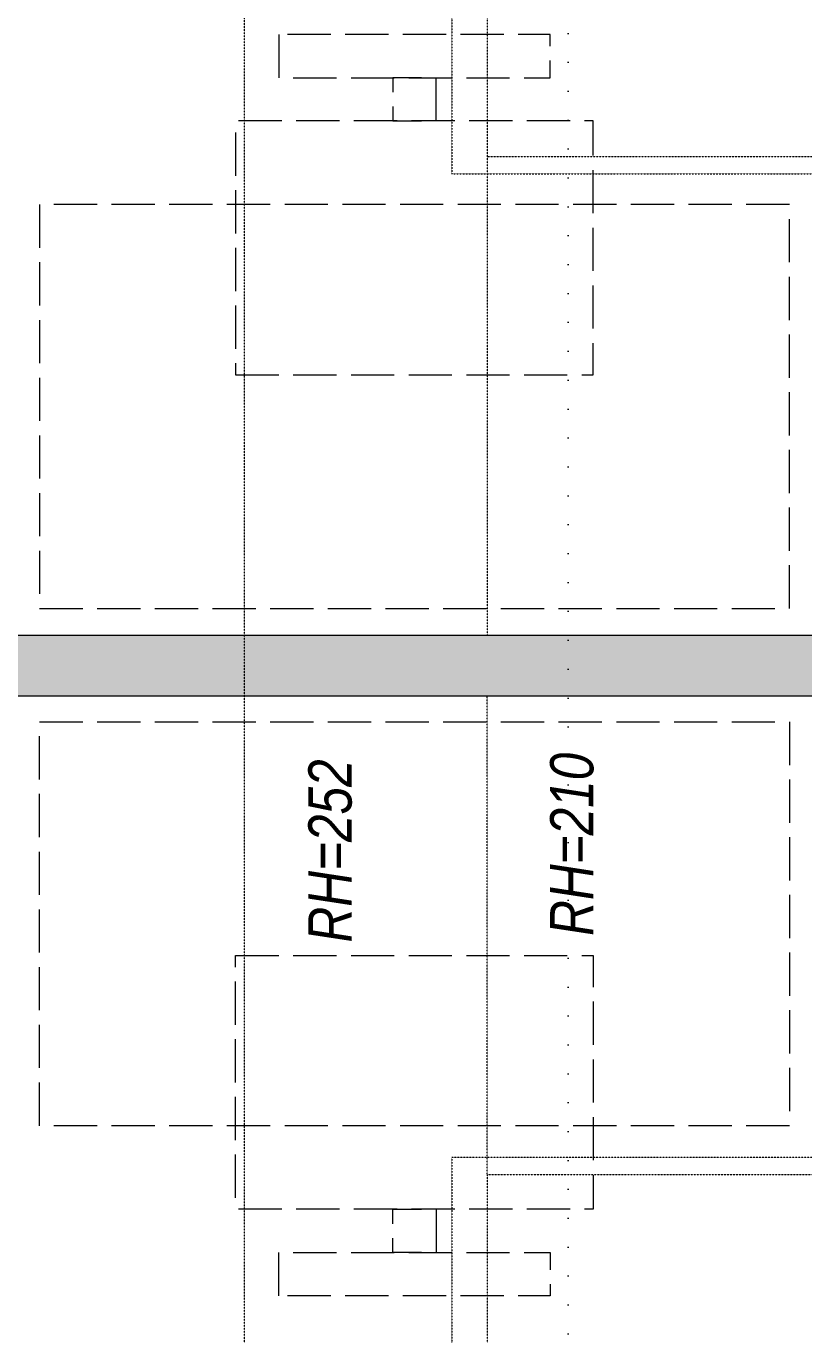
# Model space of a CAD drawing. Header units: metres. Extents: x -19025 to 34897, y -14024 to 26069.
# Drawn here: x 21764 to 23112, y -1581 to 688 of the extents above; entities that cross this region are included whole.
import ezdxf

# ---------------------------------------------------------------- set-up
doc = ezdxf.new("R2010")
doc.units = ezdxf.units.M
doc.header["$MEASUREMENT"] = 0
for name, pattern in [('Punktlinie weit', [0.05, 0, -0.05]), ('Strichlinie eng', [0.1, 0.075, -0.025]), ('Strichlinie mittel', [0.15, 0.1, -0.05])]:
    doc.linetypes.add(name, pattern=pattern)
for name, color, linetype in [('310 Dachkonstruktion massiv', 7, 'Continuous'), ('510 Moeblierung', 7, 'Continuous'), ('930 Beschriftung Allgemein', 7, 'Continuous'), ('938 Beschriftung Statik', 7, 'Continuous'), ('Neubau_130 Wand Innen', 7, 'Continuous')]:
    doc.layers.add(name, color=color, linetype=linetype)
doc.styles.add('ERSTELLTER_STIL_6', font='ARIALNI.TTF')

# ---------------------------------------------------------------- blocks, each defined once
blk = doc.blocks.new('Büroarbeitsplatz 27[63]_1', base_point=(20.0353, 3.7851))
at = {"layer": '510 Moeblierung', "color": 253, "linetype": 'Strichlinie eng', "lineweight": 9, "true_color": 0x9f9f9f, "flags": 128}
for points in [[(20.0353, 3.7851), (21.3353, 3.7851), (21.3353, 3.0851), (20.0353, 3.0851)], [(20.3753, 3.3801), (20.9953, 3.3801), (20.9953, 2.9401), (20.3753, 2.9401)], [(20.7228, 2.9401), (20.7228, 2.8651), (20.6478, 2.8651), (20.6478, 2.9401)], [(20.4503, 2.7901), (20.4503, 2.8651), (20.9203, 2.8651), (20.9203, 2.7901)]]:
    blk.add_lwpolyline(points, close=True, dxfattribs=at)
blk = doc.blocks.new('Büroarbeitsplatz 27[64]_1', base_point=(20.0353, 3.9818))
at = {"layer": '510 Moeblierung', "color": 253, "linetype": 'Strichlinie eng', "lineweight": 9, "true_color": 0x9f9f9f, "flags": 128}
for points in [[(20.4503, 4.9768), (20.4503, 4.9018), (20.9203, 4.9018), (20.9203, 4.9768)], [(20.7228, 4.8268), (20.7228, 4.9018), (20.6478, 4.9018), (20.6478, 4.8268)], [(20.3753, 4.3868), (20.9953, 4.3868), (20.9953, 4.8268), (20.3753, 4.8268)], [(20.0353, 3.9818), (21.3353, 3.9818), (21.3353, 4.6818), (20.0353, 4.6818)]]:
    blk.add_lwpolyline(points, close=True, dxfattribs=at)
blk = doc.blocks.new('Wand_148_1', base_point=(18.8401, 3.83))
at = {"layer": 'Neubau_130 Wand Innen', "linetype": 'Continuous', "lineweight": 13, "true_color": 0xa7a7a7}
h = blk.add_hatch(dxfattribs=at)
h.set_pattern_fill('GIPSKARTONWAND_0001', color=253, style=0, pattern_type=2)
h.set_pattern_definition([(45, (0, 0), (-0.03535534, 0.03535534), [0.05, 0]), (135, (0, 0), (0.03535534, 0.03535534), [0.05, 0])])
h.paths.add_polyline_path([(18.9701, 3.83), (22.6359, 3.83), (22.6359, 3.935), (18.9701, 3.935)])
at = {"layer": 'Neubau_130 Wand Innen', "color": 7, "linetype": 'Continuous', "lineweight": 13, "flags": 128}
for points in [[(22.6359, 3.935), (18.9701, 3.935)], [(18.9701, 3.83), (22.6359, 3.83)]]:
    blk.add_lwpolyline(points, dxfattribs=at)
blk = doc.blocks.new('Dachfläche_55_1', base_point=(20.952, 13.391))
at = {"layer": '310 Dachkonstruktion massiv', "color": 255, "linetype": 'Punktlinie weit', "lineweight": 13, "flags": 128}
blk.add_lwpolyline([(21.8083, 13.391), (20.952, 13.391), (20.952, 0.63), (21.8083, 0.63)], dxfattribs=at)

msp = doc.modelspace()

# ---------------------------------------------------------------- linework, layer by layer
at = {"layer": '930 Beschriftung Allgemein', "color": 7, "linetype": 'Strichlinie mittel', "lineweight": 13}
for points in [[(22141.342, 2631.961), (22141.342, -3473.021)], [(23354.913, 1801.923), (22562.884, 1801.923), (22562.884, 461.923), (23355.117, 461.923)], [(22562.884, 461.923), (22562.884, -368.048)], [(22562.884, -1303.05), (22562.884, -473.048)], [(23354.913, -1303.05), (22562.884, -1303.05), (22562.884, -2643.05), (23355.117, -2643.05)]]:
    msp.add_lwpolyline(points, dxfattribs=at)
at = {"layer": '938 Beschriftung Statik', "color": 139, "linetype": 'Strichlinie eng', "lineweight": 13, "true_color": 0x2c655e}
for points in [[(24251.191, 1831.992), (22501.342, 1831.916), (22501.342, 431.953), (24251.212, 431.953)], [(24251.191, -1272.981), (22501.342, -1273.057), (22501.342, -2673.021), (24251.212, -2673.021)]]:
    msp.add_lwpolyline(points, dxfattribs=at)

# ---------------------------------------------------------------- block references
at = {"layer": '310 Dachkonstruktion massiv', "color": 7, "linetype": 'Continuous', "lineweight": 13, "xscale": 1000, "yscale": 1000, "zscale": 1000}
msp.add_blockref('Dachfläche_55_1', (22703.298, 9087.909), dxfattribs=at)
at = {"layer": '510 Moeblierung', "color": 253, "linetype": 'Strichlinie eng', "lineweight": 9, "true_color": 0x9f9f9f, "xscale": 1000, "yscale": 1000, "zscale": 1000}
for name, p in [('Büroarbeitsplatz 27[64]_1', (21786.67, -321.253)), ('Büroarbeitsplatz 27[63]_1', (21786.67, -517.982))]:
    msp.add_blockref(name, p, dxfattribs=at)
at = {"layer": 'Neubau_130 Wand Innen', "color": 7, "lineweight": 30, "xscale": 1000, "yscale": 1000, "zscale": 1000}
msp.add_blockref('Wand_148_1', (20591.399, -473.048), dxfattribs=at)

# ---------------------------------------------------------------- texts
at = {"layer": '930 Beschriftung Allgemein', "color": 7, "linetype": 'Continuous', "lineweight": 13, "char_height": 75, "attachment_point": 2, "rotation": 90, "style": 'ERSTELLTER_STIL_6'}
for s, insert in [('\\A1;{\\pqc;\\fArial Narrow|b0|i1|c0|p0;\\W1.000000;RH=25\\fArial Narrow|b0|i1|c0|p0;\\W1.000000;2}', (22252.72, -741.686)), ('\\A1;{\\pqc;\\fArial Narrow|b0|i1|c0|p0;\\W1.000000;RH=2\\fArial Narrow|b0|i1|c0|p0;\\W1.000000;10}', (22671.89, -730.241))]:
    msp.add_mtext(s, dxfattribs=dict(at, insert=insert))

doc.saveas('drawing.dxf')
